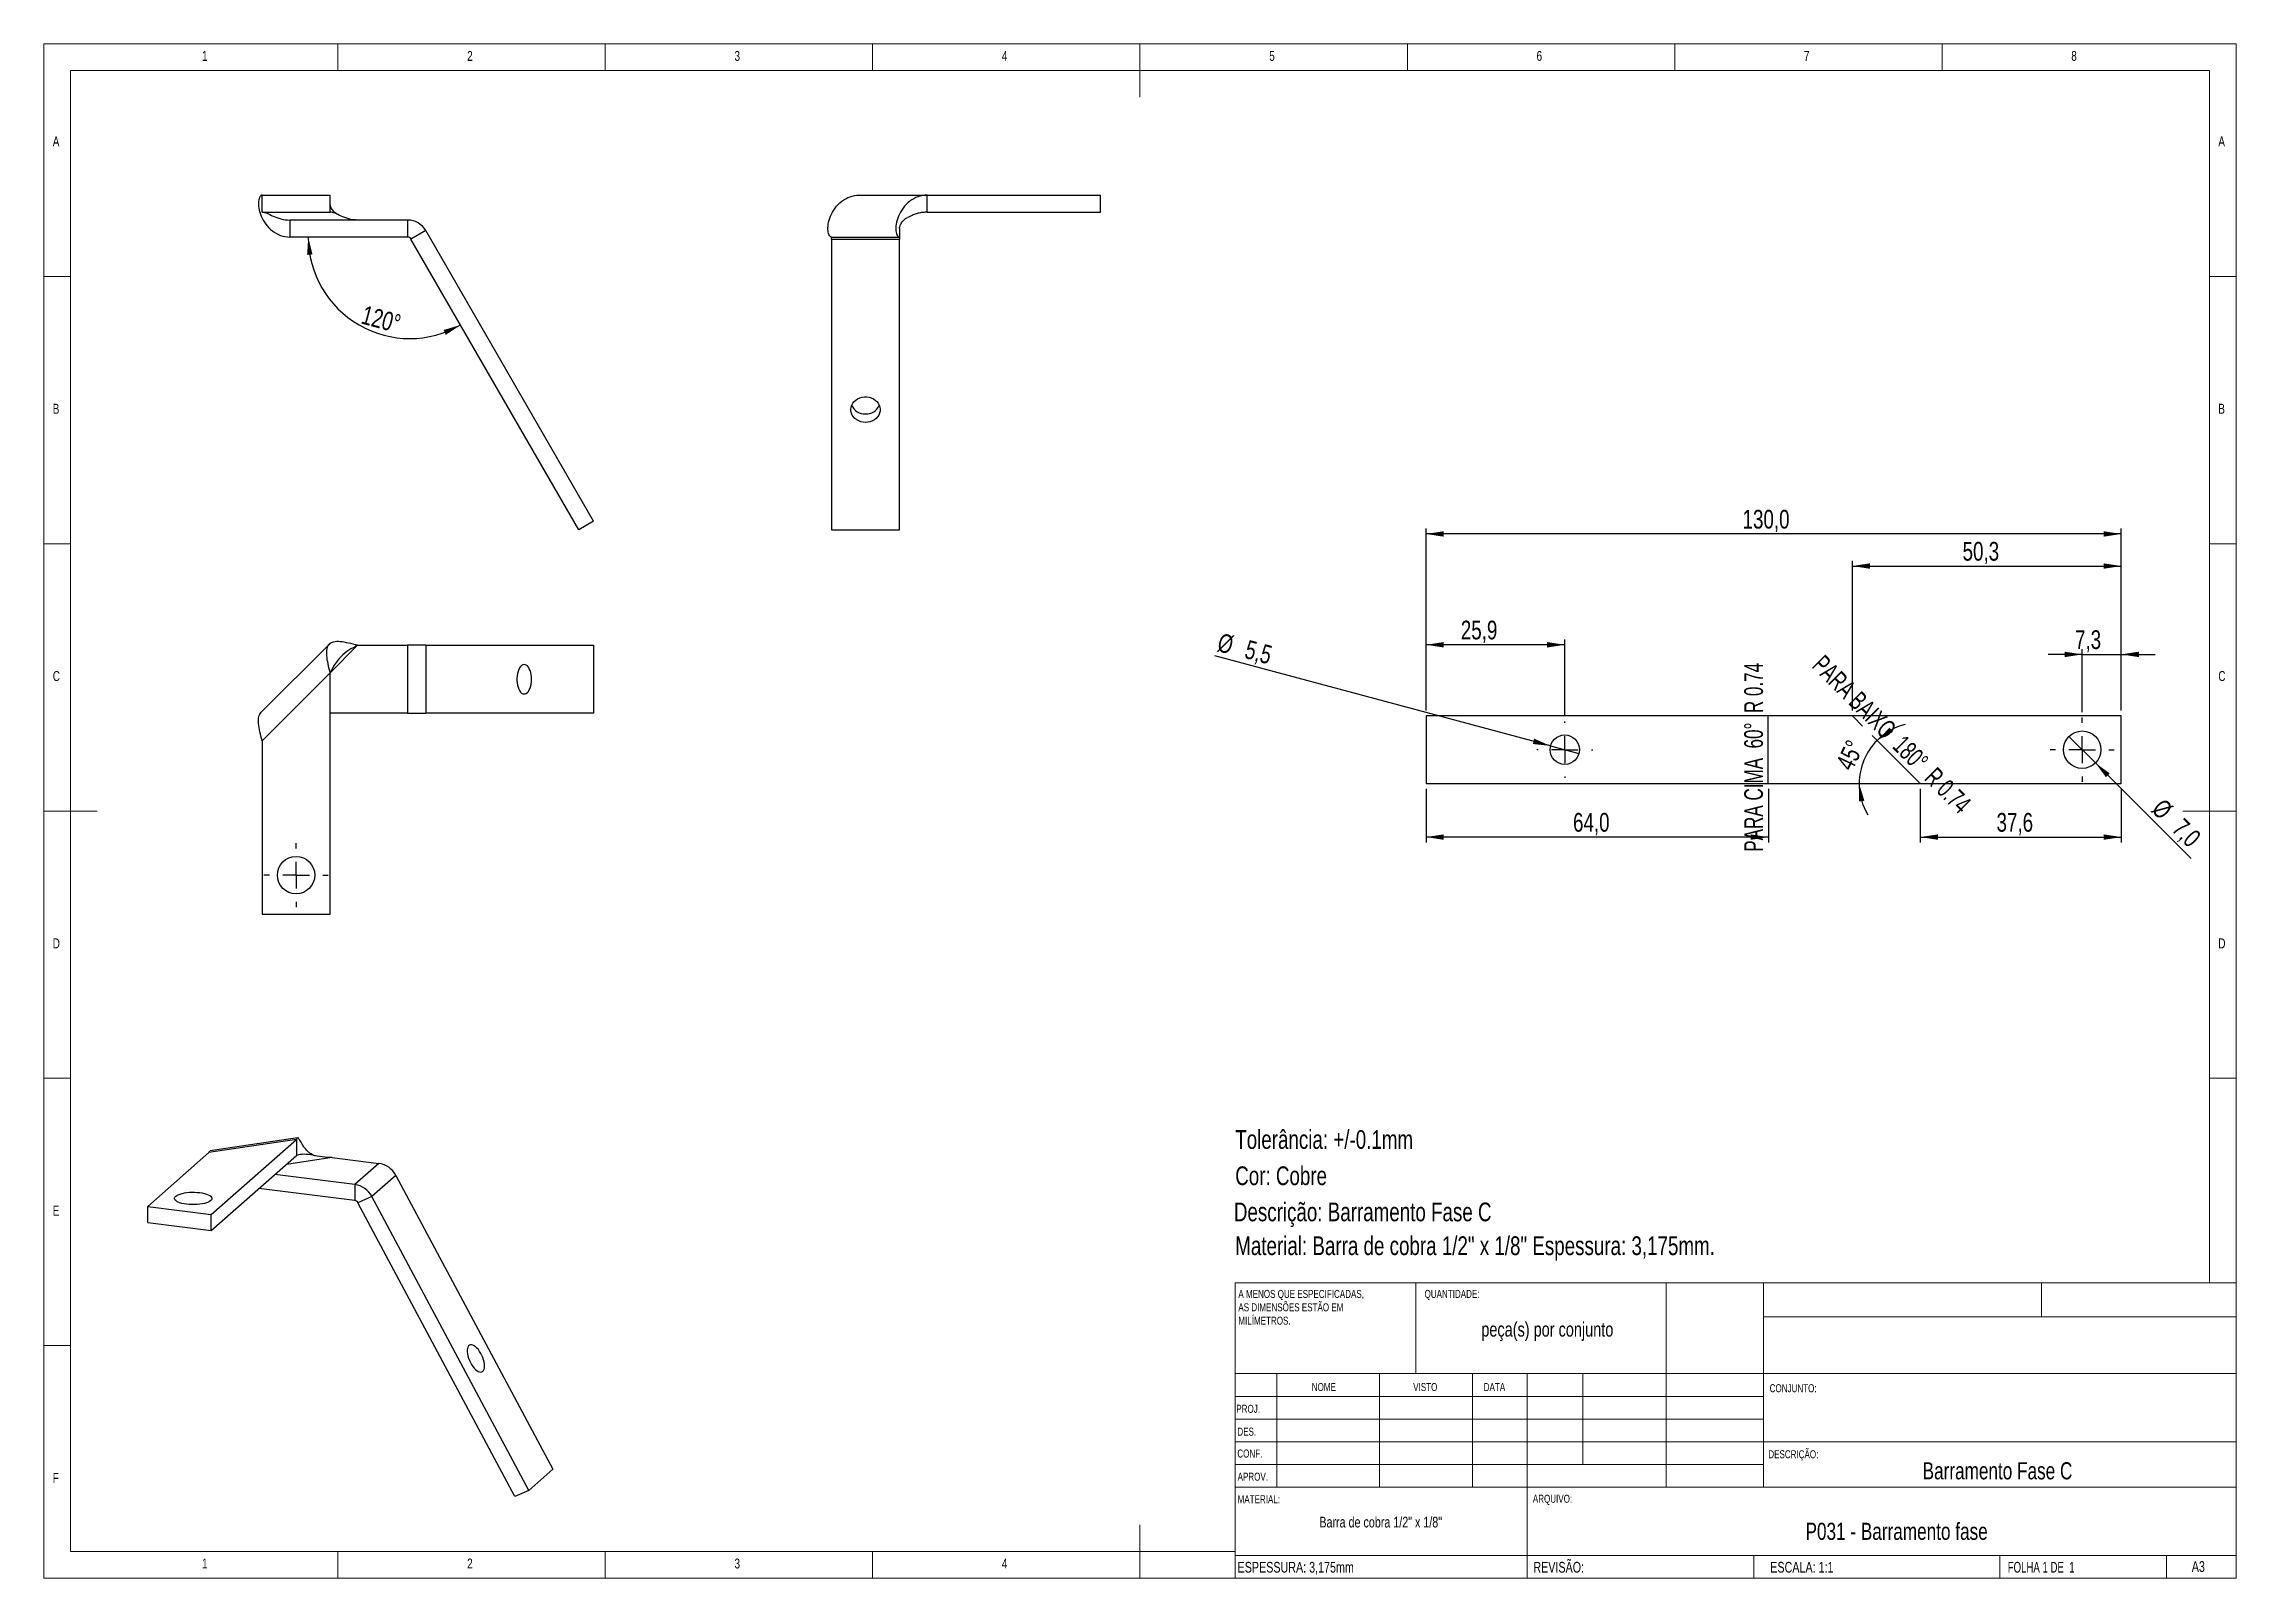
# Model space of a CAD drawing. Header units: millimetres. Extents: x 5 to 415, y 5 to 292.
import ezdxf

# ---------------------------------------------------------------- set-up
doc = ezdxf.new("R2010")
doc.units = ezdxf.units.MM
doc.header["$PDSIZE"] = -1
doc.linetypes.add('CENTERX2', pattern=[20.32, 12.7, -2.54, 2.54, -2.54])
doc.layers.add('CAMADA_1', color=179, linetype='Continuous')
doc.layers.add('FORMAT', color=7, linetype='Continuous')
doc.styles.add('SLDTEXTSTYLE0', font='TXT', dxfattribs={"width": 0.75})
doc.styles.add('SLDTEXTSTYLE1', font='TXT', dxfattribs={"width": 0.673077})
doc.styles.add('SLDTEXTSTYLE2', font='TXT', dxfattribs={"width": 0.6875})
doc.styles.add('SLDTEXTSTYLE3', font='TXT', dxfattribs={"width": 0.681818})
doc.dimstyles.new('SLDDIMSTYLE0', dxfattribs={"dimtxt": 3.5, "dimasz": 3.302, "dimexe": 0, "dimexo": 0.0625, "dimgap": 0.875, "dimtad": 1, "dimdec": 4, "dimzin": 12, "dimdsep": 46, "dimtxsty": 'SLDTEXTSTYLE0', "dimsah": 1, "dimcen": 0.09, "dimazin": 3, "dimtfac": 1, "dimtofl": 0, "dimtmove": 0, "dimatfit": 3, "dimfxl": 0, "dimfrac": 2, "dimtolj": 1, "dimtzin": 12, "dimarcsym": 0})
doc.dimstyles.new('SLDDIMSTYLE1', dxfattribs={"dimtxt": 3.5, "dimasz": 3.302, "dimexe": 0, "dimexo": 0.0625, "dimgap": 0.875, "dimtad": 1, "dimdec": 1, "dimrnd": 1e-09, "dimzin": 12, "dimdsep": 46, "dimtxsty": 'SLDTEXTSTYLE0', "dimsah": 1, "dimcen": 0.09, "dimadec": 0, "dimazin": 3, "dimtfac": 1, "dimtdec": 1, "dimtofl": 0, "dimtmove": 0, "dimatfit": 3, "dimfxl": 0, "dimfrac": 2, "dimtolj": 1, "dimtzin": 12, "dimarcsym": 0})
doc.dimstyles.new('SLDDIMSTYLE2', dxfattribs={"dimtxt": 3.5, "dimasz": 3.302, "dimexe": 0, "dimexo": 0.0625, "dimgap": 0.875, "dimtad": 1, "dimdec": 1, "dimrnd": 1e-09, "dimzin": 12, "dimdsep": 46, "dimtxsty": 'SLDTEXTSTYLE0', "dimblk1": 'NONE', "dimsah": 1, "dimcen": 0, "dimadec": 0, "dimazin": 3, "dimtfac": 1, "dimtdec": 1, "dimtmove": 0, "dimatfit": 3, "dimldrblk": 'NONE', "dimfxl": 0, "dimfrac": 2, "dimtolj": 1, "dimtzin": 12, "dimarcsym": 0})
doc.dimstyles.new('SLDDIMSTYLE3', dxfattribs={"dimtxt": 3.5, "dimasz": 3.302, "dimexe": 0, "dimexo": 0.0625, "dimgap": 0.875, "dimtad": 1, "dimdec": 1, "dimrnd": 1e-09, "dimzin": 12, "dimdsep": 46, "dimtxsty": 'SLDTEXTSTYLE0', "dimsah": 1, "dimcen": 0.09, "dimadec": 0, "dimazin": 3, "dimtfac": 1, "dimtdec": 1, "dimtmove": 0, "dimatfit": 0, "dimfxl": 0, "dimfrac": 2, "dimtolj": 1, "dimtzin": 12, "dimarcsym": 0})

# ---------------------------------------------------------------- blocks, each defined once
blk = doc.blocks.new('SW_NOTE_0')
at = {"color": 0, "linetype": 'Continuous', "lineweight": 0, "char_height": 1.5, "attachment_point": 1, "style": 'SLDTEXTSTYLE0'}
for s, insert in [('A MENOS QUE ESPECIFICADAS,', (0, 1.93)), ('AS DIMENSÕES ESTÃO EM', (0, -0.57)), ('MILÍMETROS.', (0, -3.07))]:
    blk.add_mtext(s, dxfattribs=dict(at, insert=insert))
blk = doc.blocks.new('SW_CENTERMARKSYMBOL_0')
at = {"layer": 'CAMADA_1', "color": 0}
for p, q in [((0, 5), (0, 6)), ((-5, 0), (-6, 0)), ((0, 0), (-2.5, 0)), ((0, 0), (0, 2.5)), ((0, 0), (0, -2.5)), ((0, 0), (2.5, 0)), ((5, 0), (6, 0)), ((0, -5), (0, -6))]:
    blk.add_line(p, q, dxfattribs=at)
blk = doc.blocks.new('_D')
at = {"layer": 'CAMADA_1'}
blk.add_arc((73.45, 255.86), 18.99, 180, 300, dxfattribs=at)
for points in [[(54.45, 255.86), (54.23, 252.53), (55.24, 252.61)], [(82.94, 239.41), (79.74, 238.47), (80.17, 237.55)]]:
    blk.add_solid(points, dxfattribs=at)
at = {"layer": 'CAMADA_1', "insert": (65.04, 243.12), "char_height": 3.5, "attachment_point": 1, "rotation": 344.9465, "style": 'SLDTEXTSTYLE0'}
blk.add_mtext('120°', dxfattribs=at)
blk = doc.blocks.new('_D_1')
at = {"layer": 'CAMADA_1'}
for p, q in [((263.51, 152.62), (263.51, 142.62)), ((327.51, 152.62), (327.51, 142.62)), ((327.51, 143.62), (263.51, 143.62))]:
    blk.add_line(p, q, dxfattribs=at)
for points in [[(263.51, 143.62), (266.81, 143.11), (266.81, 144.13)], [(327.51, 143.62), (324.2, 144.13), (324.2, 143.11)]]:
    blk.add_solid(points, dxfattribs=at)
at = {"layer": 'CAMADA_1', "insert": (290.98, 148.13), "char_height": 3.5, "attachment_point": 1, "style": 'SLDTEXTSTYLE0'}
blk.add_mtext('64,0', dxfattribs=at)
blk = doc.blocks.new('_D_2')
at = {"layer": 'CAMADA_1'}
for p, q in [((355.92, 152.62), (355.92, 142.62)), ((393.51, 152.62), (393.51, 142.62)), ((355.92, 143.62), (393.51, 143.62))]:
    blk.add_line(p, q, dxfattribs=at)
for points in [[(355.92, 143.62), (359.23, 143.11), (359.23, 144.13)], [(393.51, 143.62), (390.2, 144.13), (390.2, 143.11)]]:
    blk.add_solid(points, dxfattribs=at)
at = {"layer": 'CAMADA_1', "insert": (370.19, 148.13), "char_height": 3.5, "attachment_point": 1, "style": 'SLDTEXTSTYLE0'}
blk.add_mtext('37,6', dxfattribs=at)
blk = doc.blocks.new('_D_3')
at = {"layer": 'CAMADA_1'}
for p, q in [((343.22, 167.32), (343.22, 195.32)), ((343.22, 194.32), (393.51, 194.32)), ((393.51, 167.32), (393.51, 195.32))]:
    blk.add_line(p, q, dxfattribs=at)
for points in [[(343.22, 194.32), (346.53, 193.81), (346.53, 194.83)], [(393.51, 194.32), (390.2, 194.83), (390.2, 193.81)]]:
    blk.add_solid(points, dxfattribs=at)
at = {"layer": 'CAMADA_1', "insert": (363.84, 198.83), "char_height": 3.5, "attachment_point": 1, "style": 'SLDTEXTSTYLE0'}
blk.add_mtext('50,3', dxfattribs=at)
blk = doc.blocks.new('_D_4')
at = {"layer": 'CAMADA_1'}
for q in [(383.73, 162.44), (406.59, 139.59)]:
    blk.add_line((388.68, 157.49), q, dxfattribs=at)
blk.add_solid([(388.68, 157.49), (390.66, 154.8), (391.38, 155.52)], dxfattribs=at)
at = {"layer": 'CAMADA_1', "char_height": 3.5, "attachment_point": 1, "rotation": 315, "style": 'SLDTEXTSTYLE0'}
for s, insert in [('%%c', (401.46, 151.06)), ('7,0', (405.23, 147.37))]:
    blk.add_mtext(s, dxfattribs=dict(at, insert=insert))
blk = doc.blocks.new('_NONE')
blk = doc.blocks.new('_D_5')
at = {"layer": 'CAMADA_1'}
for q in [(223.98, 177.51), (292.09, 159.26)]:
    blk.add_line((286.78, 160.68), q, dxfattribs=at)
blk.add_solid([(286.78, 160.68), (283.72, 162.03), (283.46, 161.04)], dxfattribs=at)
at = {"layer": 'CAMADA_1', "char_height": 3.5, "attachment_point": 1, "rotation": 345, "style": 'SLDTEXTSTYLE0'}
for s, insert in [('%%c', (225.14, 181.86)), ('5,5', (230.26, 180.55))]:
    blk.add_mtext(s, dxfattribs=dict(at, insert=insert))
blk = doc.blocks.new('_D_6')
at = {"layer": 'CAMADA_1'}
for p, q in [((263.51, 167.32), (263.51, 201.32)), ((393.51, 167.32), (393.51, 201.32)), ((393.51, 200.32), (263.51, 200.32))]:
    blk.add_line(p, q, dxfattribs=at)
for points in [[(263.51, 200.32), (266.81, 199.81), (266.81, 200.83)], [(393.51, 200.32), (390.2, 200.83), (390.2, 199.81)]]:
    blk.add_solid(points, dxfattribs=at)
at = {"layer": 'CAMADA_1', "insert": (322.69, 204.83), "char_height": 3.5, "attachment_point": 1, "style": 'SLDTEXTSTYLE0'}
blk.add_mtext('130,0', dxfattribs=at)
blk = doc.blocks.new('_D_7')
at = {"layer": 'CAMADA_1'}
for start, end in [(104.1639, 135), (135, 180), (180, 210.8361)]:
    blk.add_arc((355.92, 153.62), 11.42, start, end, dxfattribs=at)
for points in [[(347.85, 161.69), (350.79, 163.27), (350.18, 164.09)], [(344.5, 153.62), (344.46, 150.28), (345.47, 150.42)]]:
    blk.add_solid(points, dxfattribs=at)
at = {"layer": 'CAMADA_1', "insert": (340.02, 157.29), "char_height": 3.5, "attachment_point": 1, "rotation": 64.5345, "style": 'SLDTEXTSTYLE0'}
blk.add_mtext('45°', dxfattribs=at)
blk = doc.blocks.new('_D_8')
at = {"layer": 'CAMADA_1'}
for p, q in [((263.51, 167.32), (263.51, 180.59)), ((289.43, 166.22), (289.43, 180.59)), ((289.43, 179.59), (263.51, 179.59))]:
    blk.add_line(p, q, dxfattribs=at)
for points in [[(263.51, 179.59), (266.81, 179.08), (266.81, 180.1)], [(289.43, 179.59), (286.13, 180.1), (286.13, 179.08)]]:
    blk.add_solid(points, dxfattribs=at)
at = {"layer": 'CAMADA_1', "insert": (270, 184.1), "char_height": 3.5, "attachment_point": 1, "style": 'SLDTEXTSTYLE0'}
blk.add_mtext('25,9', dxfattribs=at)
blk = doc.blocks.new('_D_9')
at = {"layer": 'CAMADA_1'}
for p, q in [((386.21, 177.79), (379.86, 177.79)), ((386.21, 166.97), (386.21, 178.79)), ((386.21, 177.79), (393.51, 177.79)), ((393.51, 167.32), (393.51, 178.79)), ((393.51, 177.79), (399.86, 177.79))]:
    blk.add_line(p, q, dxfattribs=at)
for points in [[(386.21, 177.79), (382.91, 178.3), (382.91, 177.28)], [(393.51, 177.79), (396.81, 177.28), (396.81, 178.3)]]:
    blk.add_solid(points, dxfattribs=at)
at = {"layer": 'CAMADA_1', "insert": (384.86, 182.3), "char_height": 3.5, "attachment_point": 1, "style": 'SLDTEXTSTYLE0'}
blk.add_mtext('7,3', dxfattribs=at)
blk = doc.blocks.new('SW_CENTERMARKSYMBOL_1')
at = {"layer": 'CAMADA_1', "color": 0}
for p, q in [((0, 5), (0, 6)), ((-5, 0), (-6, 0)), ((0, 0), (-2.5, 0)), ((0, 0), (0, 2.5)), ((0, 0), (0, -2.5)), ((0, 0), (2.5, 0)), ((5, 0), (6, 0)), ((0, -5), (0, -6))]:
    blk.add_line(p, q, dxfattribs=at)
blk = doc.blocks.new('SW_CENTERMARKSYMBOL_2')
at = {"layer": 'CAMADA_1', "color": 0}
for p, q in [((0, 5), (0, 5.25)), ((-5, 0), (-5.25, 0)), ((0, 0), (-2.5, 0)), ((0, 0), (0, 2.5)), ((0, 0), (0, -2.5)), ((0, 0), (2.5, 0)), ((5, 0), (5.25, 0)), ((0, -5), (0, -5.25))]:
    blk.add_line(p, q, dxfattribs=at)

msp = doc.modelspace()

# ---------------------------------------------------------------- linework, layer by layer
at = {"color": 7, "linetype": 'Continuous', "lineweight": 18}
for p, q in [((415, 292), (5, 292)), ((5, 292), (5, 5)), ((60, 287), (60, 292)), ((110, 292), (110, 287)), ((160, 287), (160, 292)), ((210, 292), (210, 282)), ((260, 287), (260, 292)), ((310, 292), (310, 287)), ((360, 287), (360, 292)), ((415, 5), (415, 292)), ((410, 287), (10, 287)), ((10, 287), (10, 10)), ((410, 287), (410, 60.25)), ((10, 248.5), (5, 248.5)), ((415, 248.5), (410, 248.5)), ((5, 198.5), (10, 198.5)), ((410, 198.5), (415, 198.5)), ((5, 148.5), (15, 148.5)), ((415, 148.5), (405, 148.5)), ((5, 98.5), (10, 98.5)), ((410, 98.5), (415, 98.5)), ((227.8, 60.25), (415, 60.25)), ((227.8, 60.25), (227.8, 5)), ((261.59667, 43.25423), (261.594, 60.25)), ((308.4, 60.25), (308.4, 22)), ((326.6, 60.25), (326.6, 22.0155)), ((378.6, 53.875), (378.6, 60.25)), ((415, 53.875), (326.6, 53.875)), ((10, 48.5), (5, 48.5)), ((415, 43.25423), (227.8, 43.25423)), ((235.6, 43.25122), (235.6, 22.00856)), ((254.79095, 43.25423), (254.79095, 22.00856)), ((272.19893, 43.25696), (272.19893, 22.00856)), ((282.4, 5.00423), (282.4, 43.25423)), ((292.8, 26.25), (292.8, 43.25)), ((326.6, 39), (227.8, 39)), ((326.6, 34.75), (227.8, 34.75)), ((326.6, 30.5), (227.8, 30.5)), ((326.6, 30.5), (415, 30.5)), ((326.6, 26.25), (227.8, 26.25)), ((282.4, 22.00856), (227.8, 22.00856)), ((282.4, 22.00856), (415, 22.02936)), ((210, 5), (210, 15)), ((10, 10), (227.8, 10)), ((60, 5), (60, 10)), ((110, 10), (110, 5)), ((160, 5), (160, 10)), ((227.8, 9.25), (415, 9.25)), ((324.77688, 9.25), (324.77688, 5)), ((370.8, 5), (370.8, 9.25)), ((402, 5), (402, 9.25)), ((5, 5), (415, 5))]:
    msp.add_line(p, q, dxfattribs=at)
at = {"color": 7, "linetype": 'Continuous', "lineweight": 25}
for p, q in [((45.82142, 260.51298), (45.82142, 263.69298)), ((45.82142, 263.69298), (58.52142, 263.69298)), ((58.52142, 260.51298), (58.52142, 263.69298)), ((157.48593, 263.69298), (170.18593, 263.69298)), ((170.18593, 260.51298), (170.18593, 263.69298)), ((170.18593, 263.69298), (202.59932, 263.69298)), ((202.59932, 260.51298), (202.59932, 263.69298)), ((45.82142, 260.51298), (58.52142, 260.51298)), ((50.98982, 259.03978), (50.98982, 255.85978)), ((73.02142, 259.03978), (50.98982, 259.03978)), ((73.02142, 259.03978), (73.02142, 255.85978)), ((170.18593, 260.51298), (202.59932, 260.51298)), ((73.02142, 255.85978), (50.98982, 255.85978)), ((76.41329, 257.08148), (73.65933, 255.49148)), ((105.05023, 201.12085), (73.65933, 255.49148)), ((107.80419, 202.71085), (76.41329, 257.08148)), ((152.31753, 255.85978), (165.01753, 255.85978)), ((152.31753, 255.49148), (152.31753, 255.85978)), ((152.31753, 255.49148), (165.01753, 255.49148)), ((152.31753, 255.49148), (152.31753, 201.12085)), ((165.01753, 257.44988), (165.01753, 255.85978)), ((165.01753, 255.85978), (165.01753, 255.49148)), ((165.01753, 201.12085), (165.01753, 255.49148)), ((107.80419, 202.71085), (105.05023, 201.12085)), ((152.31753, 201.12085), (165.01753, 201.12085)), ((58.33616, 179.67416), (45.63616, 166.97416)), ((63.68982, 179.48891), (58.52142, 174.3205)), ((63.68982, 179.48891), (73.02142, 179.48891)), ((73.02142, 179.48891), (73.02142, 166.78891)), ((76.41329, 179.48891), (73.02142, 179.48891)), ((76.41329, 179.48891), (76.41329, 166.78891)), ((76.41329, 179.48891), (107.80419, 179.48891)), ((107.80419, 179.48891), (107.80419, 166.78891)), ((58.52142, 174.3205), (45.82142, 161.6205)), ((58.52142, 129.20711), (58.52142, 174.3205)), ((73.02142, 166.78891), (58.52142, 166.78891)), ((73.02142, 166.78891), (76.41329, 166.78891)), ((107.80419, 166.78891), (76.41329, 166.78891)), ((263.50563, 166.31812), (263.50563, 153.61812)), ((393.50563, 166.31812), (263.50563, 166.31812)), ((393.50563, 153.61812), (393.50563, 166.31812)), ((45.82142, 161.6205), (45.82142, 129.20711)), ((263.50563, 153.61812), (393.50563, 153.61812)), ((45.82142, 129.20711), (58.52142, 129.20711)), ((52.25036, 87.07294), (35.88047, 84.60973)), ((52.45238, 87.37142), (36.08249, 84.90821)), ((36.30037, 73.00637), (52.25036, 87.07294)), ((52.25036, 87.07294), (52.25036, 84.0748)), ((35.88047, 84.60973), (24.42061, 74.50308)), ((36.30037, 70.00823), (52.25036, 84.0748)), ((58.91227, 83.68829), (50.35146, 82.40013)), ((58.91227, 83.68829), (67.64118, 82.58855)), ((67.64118, 82.58855), (63.15105, 78.62863)), ((63.15105, 78.62863), (48.20949, 80.51109)), ((63.15105, 78.62863), (63.15105, 75.6305)), ((70.81399, 80.34251), (66.32386, 76.38259)), ((70.81399, 80.34251), (100.17748, 25.38194)), ((24.42061, 74.50308), (36.30037, 73.00637)), ((24.42061, 71.50494), (24.42061, 74.50308)), ((63.15105, 75.6305), (45.23487, 77.88772)), ((66.32386, 76.38259), (63.74777, 75.20808)), ((93.11126, 20.24751), (63.74777, 75.20808)), ((95.68736, 21.42202), (66.32386, 76.38259)), ((24.42061, 71.50494), (36.30037, 70.00823)), ((36.30037, 70.00823), (36.30037, 73.00637)), ((100.17748, 25.38194), (95.68736, 21.42202)), ((95.68736, 21.42202), (93.11126, 20.24751))]:
    msp.add_line(p, q, dxfattribs=at)
at = {"color": 7, "linetype": 'CENTERX2'}
for p, q in [((327.50563, 153.61812), (327.50563, 166.31812)), ((355.92384, 153.61812), (343.22384, 166.31812))]:
    msp.add_line(p, q, dxfattribs=at)
at = {"color": 7, "linetype": 'Continuous', "lineweight": 25, "flags": 128}
for points in [[(158.66753, 221.19431), (158.2264, 221.22515), (157.79669, 221.31687), (157.38954, 221.4671), (157.01549, 221.67195), (156.68422, 221.92611), (156.40432, 222.22299), (156.18304, 222.55492), (156.0261, 222.91329), (155.93758, 223.28881), (155.91976, 223.67178), (155.9731, 224.05225), (156.09623, 224.4204), (156.28596, 224.76666), (156.53736, 225.08209), (156.84394, 225.35851), (157.19775, 225.58876), (157.58962, 225.76688), (158.00941, 225.88825), (158.44624, 225.94973), (158.88881, 225.94973), (159.32565, 225.88825), (159.74544, 225.76688), (160.13731, 225.58876), (160.49111, 225.35851), (160.79769, 225.08209), (161.0491, 224.76666), (161.23882, 224.4204), (161.36195, 224.05225), (161.4153, 223.67178), (161.39748, 223.28881), (161.30895, 222.91329), (161.15202, 222.55492), (160.93073, 222.22299), (160.65083, 221.92611), (160.31957, 221.67195), (159.94552, 221.4671), (159.53836, 221.31687), (159.10866, 221.22515), (158.66753, 221.19431)], [(96.21477, 173.13891), (96.19697, 173.58004), (96.14401, 174.00974), (96.05728, 174.41689), (95.93901, 174.79095), (95.79227, 175.12221), (95.62086, 175.40211), (95.42923, 175.62339), (95.22232, 175.78033), (95.00551, 175.86885), (94.78441, 175.88667), (94.56474, 175.83333), (94.35219, 175.7102), (94.15227, 175.52048), (93.97016, 175.26907), (93.81057, 174.96249), (93.67764, 174.60869), (93.5748, 174.21681), (93.50473, 173.79702), (93.46923, 173.36019), (93.46923, 172.91762), (93.50473, 172.48079), (93.5748, 172.061), (93.67764, 171.66912), (93.81057, 171.31532), (93.97016, 171.00874), (94.15227, 170.75734), (94.35219, 170.56761), (94.56474, 170.44448), (94.78441, 170.39114), (95.00551, 170.40896), (95.22232, 170.49748), (95.42923, 170.65442), (95.62086, 170.8757), (95.79227, 171.1556), (95.93901, 171.48686), (96.05728, 171.86092), (96.14401, 172.26807), (96.19697, 172.69777), (96.21477, 173.13891)], [(29.66635, 76.44238), (29.87578, 76.59349), (30.14759, 76.73313), (30.47626, 76.85845), (30.85508, 76.96691), (31.27636, 77.05629), (31.73151, 77.12477), (32.21127, 77.17097), (32.70586, 77.19394), (33.20523, 77.19322), (33.69921, 77.16881), (34.17774, 77.12121), (34.63107, 77.0514), (35.04999, 76.9608), (35.42596, 76.85124), (35.75133, 76.72497), (36.01947, 76.58454), (36.22493, 76.43283), (36.36353, 76.27291), (36.43244, 76.10804), (36.43026, 75.94159), (36.35703, 75.77693), (36.21425, 75.61742), (36.00482, 75.46631), (35.733, 75.32667), (35.40434, 75.20134), (35.02551, 75.09289), (34.60424, 75.00351), (34.14909, 74.93502), (33.66933, 74.88882), (33.17473, 74.86585), (32.67536, 74.86658), (32.18139, 74.89099), (31.70286, 74.93858), (31.24953, 75.00839), (30.83061, 75.09899), (30.45464, 75.20855), (30.12927, 75.33483), (29.86112, 75.47525), (29.65566, 75.62697), (29.51707, 75.78689), (29.44816, 75.95175), (29.45034, 76.11821), (29.52357, 76.28287), (29.66635, 76.44238)], [(87.09152, 43.69324), (87.23082, 43.86196), (87.33321, 44.08866), (87.39603, 44.36747), (87.41764, 44.69118), (87.3975, 45.05138), (87.33613, 45.43876), (87.2351, 45.84328), (87.09705, 46.25447), (86.92554, 46.66168), (86.72501, 47.05435), (86.50067, 47.42233), (86.25832, 47.75607), (86.00424, 48.04694), (85.745, 48.2874), (85.48733, 48.47122), (85.23789, 48.59365), (85.00315, 48.65151), (84.78918, 48.64331), (84.60153, 48.56925), (84.44506, 48.43126), (84.32382, 48.2329), (84.24095, 47.97932), (84.1986, 47.67708), (84.19785, 47.33402), (84.23875, 46.95901), (84.32021, 46.56177), (84.44014, 46.15259), (84.59543, 45.74206), (84.78205, 45.34082), (84.99517, 44.95926), (85.22928, 44.60726), (85.4783, 44.29393), (85.7358, 44.0274), (85.99509, 43.81457), (86.24948, 43.66095), (86.49235, 43.57051), (86.71744, 43.5456), (86.9189, 43.58687), (87.09152, 43.69324)]]:
    msp.add_lwpolyline(points, dxfattribs=at)
at = {"color": 7, "linetype": 'Continuous', "lineweight": 25}
for centre, radius in [((289.43446, 159.96812), 2.75), ((386.20884, 159.96812), 3.5), ((52.17142, 136.50391), 3.5)]:
    msp.add_circle(centre, radius, dxfattribs=at)
for centre, radius, start, end in [((73.02142, 255.12318), 3.9166, 30, 90), ((73.02142, 255.12318), 0.7366, 30, 90), ((158.56416, 225.52643), 2.74406, 204.9045414, 272.1587161), ((158.77089, 225.52643), 2.74406, 267.8412839, 335.0954586), ((67.02758, 78.35776), 4.27506, 27.662574, 81.7478786), ((62.53746, 74.39784), 4.27506, 27.662574, 81.7478786), ((63.03565, 74.83481), 0.80402, 27.662574, 81.7478786)]:
    msp.add_arc(centre, radius, start, end, dxfattribs=at)
for points, knots in [([(45.82142, 263.69298), (45.67423, 263.69298), (45.52722, 263.59105), (45.28807, 263.19866), (45.19621, 262.90836), (45.11423, 262.18332), (45.12431, 261.74886), (45.27755, 260.80155), (45.42081, 260.28907), (45.85152, 259.2637), (46.13895, 258.75122), (46.84711, 257.80391), (47.26773, 257.36945), (48.21111, 256.64441), (48.73367, 256.35411), (49.83422, 255.96172), (50.41187, 255.85978), (50.98982, 255.85978)], [0, 0, 0, 0, 0.125, 0.125, 0.25, 0.25, 0.375, 0.375, 0.5, 0.5, 0.625, 0.625, 0.75, 0.75, 0.875, 0.875, 1, 1, 1, 1]), ([(152.31753, 255.85978), (152.17034, 255.85978), (152.02333, 255.96172), (151.78418, 256.35411), (151.69232, 256.64441), (151.61034, 257.36945), (151.62042, 257.80391), (151.77366, 258.75122), (151.91693, 259.2637), (152.34763, 260.28907), (152.63506, 260.80155), (153.34322, 261.74886), (153.76384, 262.18332), (154.70722, 262.90836), (155.22978, 263.19866), (156.33033, 263.59105), (156.90799, 263.69298), (157.48593, 263.69298)], [0, 0, 0, 0, 0.125, 0.125, 0.25, 0.25, 0.375, 0.375, 0.5, 0.5, 0.625, 0.625, 0.75, 0.75, 0.875, 0.875, 1, 1, 1, 1]), ([(170.18593, 263.69298), (169.60799, 263.69298), (169.03033, 263.59105), (167.92978, 263.19866), (167.40722, 262.90836), (166.46384, 262.18332), (166.04322, 261.74886), (165.33506, 260.80155), (165.04763, 260.28907), (164.61693, 259.2637), (164.47366, 258.75122), (164.32042, 257.80391), (164.31034, 257.36945), (164.39232, 256.64441), (164.48418, 256.35411), (164.72333, 255.96172), (164.87034, 255.85978), (165.01753, 255.85978)], [0, 0, 0, 0, 0.125, 0.125, 0.25, 0.25, 0.375, 0.375, 0.5, 0.5, 0.625, 0.625, 0.75, 0.75, 0.875, 0.875, 1, 1, 1, 1]), ([(45.82142, 260.51298), (46.11576, 260.51298), (46.41094, 260.4336), (47.0795, 260.16088), (47.45406, 259.96923), (48.31546, 259.58354), (48.8023, 259.39189), (49.85654, 259.11917), (50.42276, 259.03978), (50.98982, 259.03978)], [0, 0, 0, 0, 0.25, 0.25, 0.5, 0.5, 0.75, 0.75, 1, 1, 1, 1]), ([(60.08109, 260.00983), (59.93883, 260.08691), (59.65528, 260.24056), (59.30628, 260.54634), (59.0236, 260.87279), (58.81137, 261.20135), (58.66352, 261.50788), (58.57306, 261.77087), (58.52745, 261.98139), (58.52343, 262.0624), (58.52142, 262.10289)], [0, 0, 0, 0, 0.125451504, 0.250059273, 0.374481575, 0.499067572, 0.624010226, 0.74925775, 0.874666427, 1, 1, 1, 1]), ([(63.68982, 259.03978), (63.12276, 259.03978), (62.55654, 259.11917), (61.5023, 259.39189), (61.01546, 259.58354), (60.15406, 259.96923), (59.7795, 260.16088), (59.11094, 260.4336), (58.81576, 260.51298), (58.52142, 260.51298)], [0, 0, 0, 0, 0.25, 0.25, 0.5, 0.5, 0.75, 0.75, 1, 1, 1, 1]), ([(165.01753, 257.44988), (165.01954, 257.49037), (165.02356, 257.57138), (165.06917, 257.7819), (165.15963, 258.04489), (165.30748, 258.35142), (165.51971, 258.67998), (165.80239, 259.00643), (166.15139, 259.31221), (166.43495, 259.46586), (166.5772, 259.54294)], [0, 0, 0, 0, 0.125333573, 0.25074225, 0.375989774, 0.500932428, 0.625518425, 0.749940727, 0.874548496, 1, 1, 1, 1]), ([(170.18593, 260.51298), (169.90244, 260.50193), (169.33545, 260.47981), (168.51562, 260.30927), (167.75527, 260.06654), (167.09168, 259.7864), (166.72267, 259.61146), (166.5505, 259.52984)], [0, 0, 0, 0, 0.205144298, 0.410288595, 0.615432893, 0.820577191, 1, 1, 1, 1]), ([(63.68982, 179.48891), (63.11187, 179.6361), (62.53422, 179.7831), (61.43367, 180.02225), (60.91111, 180.11411), (59.96773, 180.19609), (59.54711, 180.18601), (58.83895, 180.03278), (58.55152, 179.88951), (58.12081, 179.45881), (57.97755, 179.17137), (57.82431, 178.46321), (57.81423, 178.04259), (57.89621, 177.09921), (57.98807, 176.57665), (58.22722, 175.4761), (58.37423, 174.89845), (58.52142, 174.3205)], [0, 0, 0, 0, 0.125, 0.125, 0.25, 0.25, 0.375, 0.375, 0.5, 0.5, 0.625, 0.625, 0.75, 0.75, 0.875, 0.875, 1, 1, 1, 1]), ([(63.68982, 179.48891), (63.12276, 179.19456), (62.55654, 178.89938), (61.5023, 178.23082), (61.01546, 177.85626), (60.15406, 176.99486), (59.7795, 176.50802), (59.11094, 175.45378), (58.81576, 174.88756), (58.52142, 174.3205)], [0, 0, 0, 0, 0.25, 0.25, 0.5, 0.5, 0.75, 0.75, 1, 1, 1, 1]), ([(45.82142, 161.6205), (45.67423, 162.19845), (45.52722, 162.7761), (45.28807, 163.87665), (45.19621, 164.39921), (45.11423, 165.34259), (45.12431, 165.76321), (45.27755, 166.47137), (45.42081, 166.75881), (45.63616, 166.97416)], [0, 0, 0, 0, 0.125, 0.125, 0.25, 0.25, 0.375, 0.375, 0.5, 0.5, 0.5, 0.5]), ([(53.22774, 86.32452), (53.14618, 86.46779), (52.97196, 86.77383), (52.76993, 87.10393), (52.59819, 87.3246), (52.46252, 87.39562), (52.35032, 87.32803), (52.28368, 87.15797), (52.25036, 87.07294)], [0, 0, 0, 0, 0.149675526, 0.319740421, 0.489805316, 0.659870211, 0.829935105, 1, 1, 1, 1]), ([(55.78791, 84.01191), (55.63748, 84.05062), (55.36274, 84.12134), (54.99479, 84.32098), (54.7133, 84.51772), (54.48303, 84.70932), (54.24434, 84.93524), (53.94949, 85.25959), (53.58475, 85.73244), (53.35276, 86.11775), (53.22262, 86.3339)], [0, 0, 0, 0, 0.157293503, 0.287286787, 0.389086407, 0.461863906, 0.54201763, 0.655927727, 0.8069768, 1, 1, 1, 1]), ([(35.88047, 84.60973), (35.9134, 84.69743), (35.97547, 84.86275), (36.04892, 84.8885), (36.08341, 84.90058)], [0, 0, 0, 0, 0.530548326, 1, 1, 1, 1]), ([(58.91227, 83.68829), (58.27777, 83.66334), (57.64376, 83.71288), (56.42123, 83.88578), (55.83341, 84.00706), (54.72309, 84.20361), (54.2006, 84.27665), (53.20249, 84.28384), (52.72618, 84.21693), (52.25036, 84.0748)], [0, 0, 0, 0, 0.25, 0.25, 0.5, 0.5, 0.75, 0.75, 1, 1, 1, 1])]:
    msp.add_open_spline(points, degree=3, knots=knots, dxfattribs=at)
at = {"layer": 'CAMADA_1'}
for p in [(327.50563, 166.31812), (343.22384, 166.31812), (327.50563, 153.61812), (355.92384, 153.61812)]:
    msp.add_point(p, dxfattribs=at)

# ---------------------------------------------------------------- block references
at = {"color": 7, "linetype": 'Continuous', "lineweight": 0}
msp.add_blockref('SW_NOTE_0', (228.39367, 56.98737), dxfattribs=at)
at = {"layer": 'CAMADA_1'}
for name, p in [('SW_CENTERMARKSYMBOL_2', (289.43446, 159.96812)), ('SW_CENTERMARKSYMBOL_1', (386.20884, 159.96812)), ('SW_CENTERMARKSYMBOL_0', (52.17142, 136.50391))]:
    msp.add_blockref(name, p, dxfattribs=at)

# ---------------------------------------------------------------- texts
at = {"color": 7, "linetype": 'Continuous', "lineweight": 0}
for s, insert, char_height, attachment_point, style in [('1', (34.58333, 290.66802), 1.85208, 1, 'SLDTEXTSTYLE0'), ('2', (84.16667, 290.66802), 1.85208, 1, 'SLDTEXTSTYLE0'), ('3', (134.16667, 290.66802), 1.85208, 1, 'SLDTEXTSTYLE0'), ('4', (184.16667, 290.66802), 1.85208, 1, 'SLDTEXTSTYLE0'), ('5', (234.16667, 290.66802), 1.85208, 1, 'SLDTEXTSTYLE0'), ('6', (284.16667, 290.66802), 1.85208, 1, 'SLDTEXTSTYLE0'), ('7', (334.16667, 290.66802), 1.85208, 1, 'SLDTEXTSTYLE0'), ('8', (384.16667, 290.66802), 1.85208, 1, 'SLDTEXTSTYLE0'), ('A', (6.66667, 274.66802), 1.85208, 1, 'SLDTEXTSTYLE0'), ('A', (411.66667, 274.66802), 1.85208, 1, 'SLDTEXTSTYLE0'), ('B', (6.66667, 224.66802), 1.85208, 1, 'SLDTEXTSTYLE0'), ('B', (411.66667, 224.66802), 1.85208, 1, 'SLDTEXTSTYLE0'), ('C', (6.66667, 174.66802), 1.85208, 1, 'SLDTEXTSTYLE0'), ('C', (411.66667, 174.66802), 1.85208, 1, 'SLDTEXTSTYLE0'), ('D', (6.66667, 124.66802), 1.85208, 1, 'SLDTEXTSTYLE0'), ('D', (411.66667, 124.66802), 1.85208, 1, 'SLDTEXTSTYLE0'), ('E', (6.66667, 74.66802), 1.85208, 1, 'SLDTEXTSTYLE0'), ('QUANTIDADE:', (263.217, 58.92097), 1.5, 1, 'SLDTEXTSTYLE0'), ('peça(s) por conjunto', (286.17602, 52.8816), 2.7, 2, 'SLDTEXTSTYLE0'), ('NOME', (242.12224, 41.50148), 1.5, 1, 'SLDTEXTSTYLE0'), ('VISTO', (261.09273, 41.50148), 1.5, 1, 'SLDTEXTSTYLE0'), ('DATA', (274.28782, 41.50148), 1.5, 1, 'SLDTEXTSTYLE0'), ('CONJUNTO:', (327.75619, 41.27833), 1.5, 1, 'SLDTEXTSTYLE0'), ('PROJ.', (228.01215, 37.42971), 1.5, 1, 'SLDTEXTSTYLE0'), ('DES.', (228.21047, 33.15441), 1.5, 1, 'SLDTEXTSTYLE0'), ('CONF.', (228.20172, 29.0643), 1.5, 1, 'SLDTEXTSTYLE0'), ('DESCRIÇÃO:', (327.50384, 28.93), 1.5, 1, 'SLDTEXTSTYLE0'), ('F', (6.66667, 24.66802), 1.85208, 1, 'SLDTEXTSTYLE0'), ('APROV.', (228.25519, 24.7337), 1.5, 1, 'SLDTEXTSTYLE0'), ('Barramento Fase C', (370.36849, 26.68372), 3.2, 2, 'SLDTEXTSTYLE0'), ('MATERIAL:', (228.25519, 20.50466), 1.5, 1, 'SLDTEXTSTYLE0'), ('ARQUIVO:', (283.46825, 20.60418), 1.5, 1, 'SLDTEXTSTYLE0'), ('Barra de cobra 1/2" x 1/8"', (255.01943, 16.48457), 2, 2, 'SLDTEXTSTYLE0'), ('P031 - Barramento fase', (351.50034, 15.36281), 3.2, 2, 'SLDTEXTSTYLE0'), ('1', (34.58333, 8.66802), 1.85208, 1, 'SLDTEXTSTYLE0'), ('2', (84.16667, 8.66802), 1.85208, 1, 'SLDTEXTSTYLE0'), ('3', (134.16667, 8.66802), 1.85208, 1, 'SLDTEXTSTYLE0'), ('4', (184.16667, 8.66802), 1.85208, 1, 'SLDTEXTSTYLE0'), ('REVISÃO:', (283.57088, 8.04462), 2, 1, 'SLDTEXTSTYLE0'), ('A3', (406.70073, 8.17759), 2, 1, 'SLDTEXTSTYLE0'), ('ESPESSURA: 3,175mm', (228.25519, 8.04361), 2, 1, 'SLDTEXTSTYLE0'), ('ESCALA: 1:1', (327.87397, 8.04462), 2, 1, 'SLDTEXTSTYLE0'), ('FOLHA 1 DE  1', (372.27829, 8.04462), 2, 1, 'SLDTEXTSTYLE1')]:
    msp.add_mtext(s, dxfattribs=dict(at, insert=insert, char_height=char_height, attachment_point=attachment_point, style=style))
at = {"color": 7, "linetype": 'Continuous', "lineweight": 0, "char_height": 3.5, "attachment_point": 2}
for s, insert, rotation, style in [('PARA BAIXO  180°  R 0.74', (351.81466, 164.09948), 315, 'SLDTEXTSTYLE2'), ('PARA CIMA  60°  R 0.74', (322.99981, 158.54016), 90, 'SLDTEXTSTYLE3')]:
    msp.add_mtext(s, dxfattribs=dict(at, insert=insert, rotation=rotation, style=style))
at = {"layer": 'CAMADA_1', "insert": (227.81076, 88.80515), "char_height": 3.5, "attachment_point": 1, "style": 'SLDTEXTSTYLE0'}
msp.add_mtext('Tolerância: +/-0.1mm', dxfattribs=at)
at = {"layer": 'FORMAT', "char_height": 3.5, "attachment_point": 1, "style": 'SLDTEXTSTYLE0'}
for s, insert in [('Cor: Cobre', (227.81076, 82.02208)), ('Descrição: Barramento Fase C', (227.55825, 75.25584)), ('Material: Barra de cobra 1/2" x 1/8" Espessura: 3,175mm.', (227.81076, 68.93462))]:
    msp.add_mtext(s, dxfattribs=dict(at, insert=insert))

# ---------------------------------------------------------------- dimensions: what is measured, and where the dimension line sits
at = {"layer": 'CAMADA_1'}
for base, line1, line2, picture, middle in [((63.94943, 239.41004), ((73.65933, 255.49148), (105.05023, 201.12085)), ((50.98982, 255.85978), (73.02142, 255.85978)), '_D', (68.51343, 237.51708)), ((345.37093, 157.98927), ((355.92384, 153.61812), (343.22384, 166.31812)), ((393.50563, 153.61812), (263.50563, 153.61812)), '_D_7', (345.6112, 158.52937))]:
    dim = msp.add_angular_dim_2l(base=base, line1=line1, line2=line2, dimstyle='SLDDIMSTYLE0', dxfattribs=at)
    dim.commit()
    dim.dimension.update_dxf_attribs({"geometry": picture, "text_midpoint": middle, "dimtype": 162})
for base, p1, p2, dimstyle, picture, middle in [((263.50563, 200.31812), (393.50563, 166.31812), (263.50563, 166.31812), 'SLDDIMSTYLE1', '_D_6', (328.50563, 200.31812)), ((393.50563, 194.31812), (343.22384, 166.31812), (393.50563, 166.31812), 'SLDDIMSTYLE1', '_D_3', (368.36473, 194.31812)), ((263.50563, 179.59277), (289.43446, 165.21812), (263.50563, 166.31812), 'SLDDIMSTYLE1', '_D_8', (274.52077, 179.59277)), ((393.50563, 177.78789), (386.20884, 165.96812), (393.50563, 166.31812), 'SLDDIMSTYLE3', '_D_9', (388.09175, 177.78789)), ((263.50563, 143.61812), (327.50563, 153.61812), (263.50563, 153.61812), 'SLDDIMSTYLE1', '_D_1', (295.50563, 143.61812)), ((393.50563, 143.61812), (355.92384, 153.61812), (393.50563, 153.61812), 'SLDDIMSTYLE1', '_D_2', (374.71473, 143.61812))]:
    dim = msp.add_linear_dim(base=base, p1=p1, p2=p2, dimstyle=dimstyle, dxfattribs=at)
    dim.commit()
    dim.dimension.update_dxf_attribs({"geometry": picture, "text_midpoint": middle, "dimtype": 160})
for p1, p2, picture, middle in [((292.09076, 159.25636), (286.77816, 160.67987), '_D_5', (229.58846, 176.00382)), ((383.73396, 162.44299), (388.68371, 157.49324), '_D_4', (402.55885, 143.61813))]:
    dim = msp.add_diameter_dim_2p(p1=p1, p2=p2, dimstyle='SLDDIMSTYLE2', dxfattribs=at)
    dim.commit()
    dim.dimension.update_dxf_attribs({"geometry": picture, "text_midpoint": middle, "dimtype": 163})

doc.saveas('drawing.dxf')
